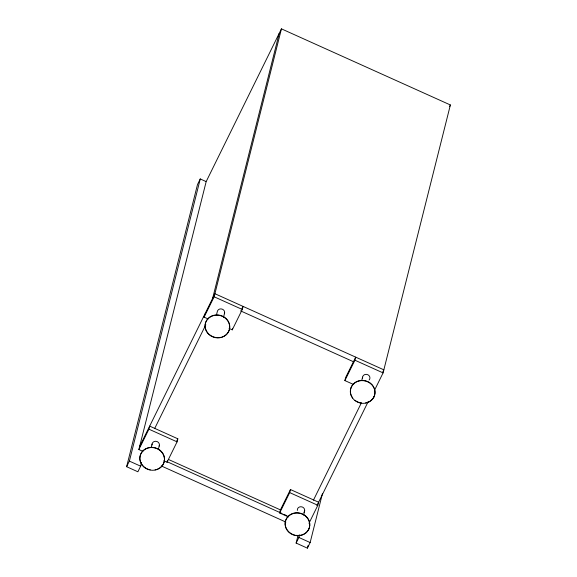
<?xml version="1.0" encoding="UTF-8"?>
<svg xmlns="http://www.w3.org/2000/svg" width="577" height="577" viewBox="0 0 577 577"><rect width="100%" height="100%" fill="white"/><g stroke="black" fill="none" stroke-linecap="round" stroke-linejoin="round"><path stroke-width="0.87" d="M141.524 462.689L140.651 466.18L137.889 471.784L126.623 466.706L197.5 184.546L200.262 178.942L205.888 181.481M126.623 466.706L129.385 461.11L200.262 178.942M142.894 451.351L138.869 449.541L206.177 181.611L281.439 28.85L450.377 104.964L383.078 372.893L374.581 390.131M138.869 449.541L148.909 429.173L149.681 426.107L177.831 438.794L177.067 441.859L167.027 462.227L163.81 460.778M151.181 447.557L152.047 444.088M158.293 449.62L159.382 445.285M167.027 462.227L167.417 460.691M208.124 318.966L204.099 317.148L204.871 314.083M212.653 298.302L279.181 33.43M204.099 317.148L214.139 296.787L281.439 28.85M216.411 315.165L217.277 311.695A3.714 3.39 14.1 0 1 222.369 309.207L223.205 309.683A3.714 3.39 14.1 0 1 224.359 313.744M223.523 317.227L224.612 312.893M229.04 328.385L232.257 329.835L232.646 328.306M232.257 329.835L242.297 309.467L243.061 306.401L241.907 308.753M288.5 516.956L279.65 512.967L280.422 509.902L290.462 489.534L318.612 502.221L317.848 505.286L308.969 523.303M279.65 512.967L289.69 492.599L290.462 489.534M322.435 493.631L310.145 542.546L307.39 548.15L296.124 543.072L298.1 535.211M303.581 515.073L304.67 510.739M296.124 543.072L298.886 537.476L299.542 534.857M344.88 380.582L345.652 377.509L355.692 357.141L354.92 360.214L344.88 380.582L353.73 384.563M308.688 529.448A12.391 11.309 14.1 0 0 296.138 513.018A12.391 11.309 14.1 0 0 287.447 530.652A12.391 11.309 14.1 0 0 308.688 529.448L308.745 529.21M307.39 548.15L308.046 545.532M361.692 380.618L362.565 377.156M373.918 397.055A12.391 11.309 14.1 0 0 361.368 380.625A12.391 11.309 14.1 0 0 352.677 398.267A12.391 11.309 14.1 0 0 373.918 397.055L373.975 396.817M139.641 446.475L214.911 293.715L383.842 369.828L382.688 372.179M154.629 428.624L205.816 324.743M176.677 441.145L177.831 438.794M449.62 106.493L450.377 104.964M313.434 500.172L361.44 402.732M316.91 505.676L368.097 401.794M214.139 296.787L242.297 309.467M354.92 360.214L383.078 372.893M240.53 310.859L353.701 361.851M148.909 429.173L177.067 441.859M289.69 492.599L317.848 505.286M168.448 459.451L280.595 509.974M167.301 461.802L282.088 513.516M283.725 514.258L287.007 515.737M161.264 465.927L285.882 522.077M129.385 461.11L140.651 466.18M298.886 537.476L310.145 542.546M369.157 379.954A3.714 3.39 14.1 0 0 368.487 375.144L367.657 374.661A3.714 3.39 14.1 0 0 362.565 378.043M350.542 389.482A12.391 11.309 14.1 0 1 363.041 380.394A12.391 11.309 14.1 0 1 374.978 391.047A12.391 11.309 14.1 0 1 365.594 402.912M360.784 402.897A12.391 11.309 14.1 0 1 354.956 400.272M352.742 398.029A12.391 11.309 14.1 0 1 350.441 390.211M212.415 336.47A12.391 11.309 14.1 0 1 207.85 318.749A12.391 11.309 14.1 0 1 227.41 320.004A12.391 11.309 14.1 0 1 221.849 337.076M221.085 337.293A12.391 11.309 14.1 0 1 213.158 336.78M152.047 444.975A3.714 3.39 14.1 0 1 157.139 441.593L157.975 442.076A3.714 3.39 14.1 0 1 159.129 446.136M139.879 458.636A12.391 11.309 14.1 0 1 150.114 447.391A12.391 11.309 14.1 0 1 163.976 455.78A12.391 11.309 14.1 0 1 157.355 469.209M156.619 469.469A12.391 11.309 14.1 0 1 155.076 469.851M150.272 469.829A12.391 11.309 14.1 0 1 139.937 459.379M303.928 512.34A3.714 3.39 14.1 0 0 303.257 507.529L302.427 507.053A3.714 3.39 14.1 0 0 297.335 510.436M292.467 534.324A12.391 11.309 14.1 0 1 289.402 515.232A12.391 11.309 14.1 0 1 309.337 521.478A12.391 11.309 14.1 0 1 295.554 535.283M294.768 535.117A12.391 11.309 14.1 0 1 293.21 534.627M207.395 332.806A12.391 11.309 14.1 0 0 228.636 331.602A12.391 11.309 14.1 0 0 216.087 315.172A12.391 11.309 14.1 0 0 207.395 332.806M142.166 465.199A12.391 11.309 14.1 0 0 163.406 463.987A12.391 11.309 14.1 0 0 150.857 447.557A12.391 11.309 14.1 0 0 142.166 465.199"/></g></svg>
